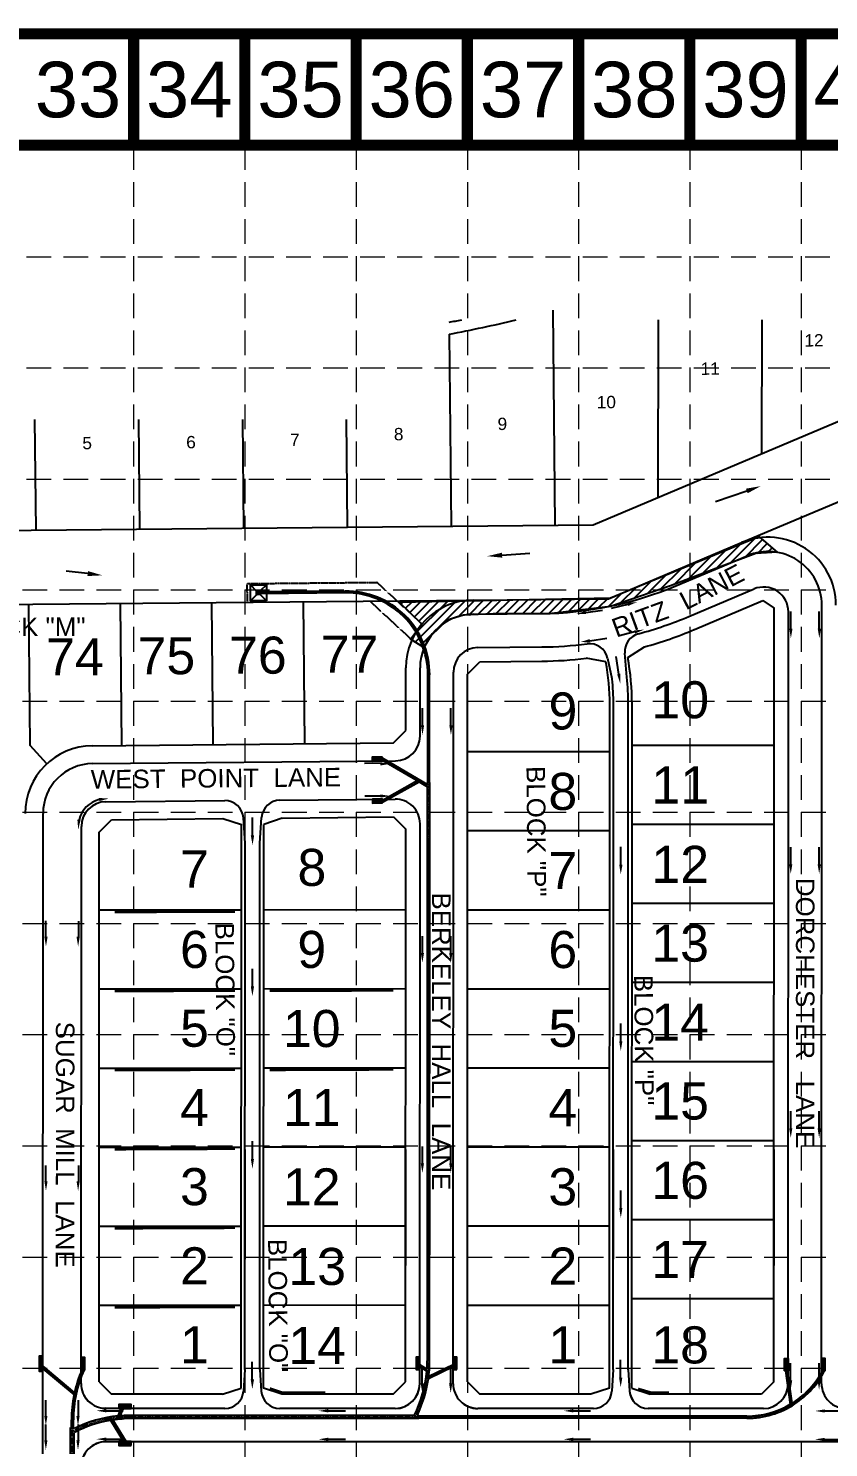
# Model space of a CAD drawing. Header units: inches. Extents: x 2468851 to 2474620, y 7110473 to 7114082.
# Drawn here: x 2471830 to 2472477, y 7112933 to 7114082 of the extents above; entities that cross this region are included whole.
import ezdxf
from ezdxf.enums import TextEntityAlignment as Align

# ---------------------------------------------------------------- set-up
doc = ezdxf.new("R2010")
doc.units = ezdxf.units.IN
doc.header["$MEASUREMENT"] = 0
doc.linetypes.add('CENTER2', pattern=[1.125, 0.75, -0.125, 0.125, -0.125])
doc.linetypes.add('HIDDEN', pattern=[0.375, 0.25, -0.125])
for name, color, linetype in [('APVMT', 11, 'Continuous'), ('AROW', 250, 'Continuous'), ('BASE', 7, 'Continuous'), ('BLOCKNO', 250, 'Continuous'), ('ex-pvmt', 7, 'Continuous'), ('ex-row', 1, 'Continuous'), ('ex-stm', 9, 'Continuous'), ('EXIST', 250, 'Continuous'), ('EXPVMT', 250, 'Continuous'), ('FLOW', 250, 'Continuous'), ('GRID', 254, 'HIDDEN'), ('LOT', 250, 'Continuous'), ('LOTNO', 250, 'Continuous'), ('PVMT', 250, 'Continuous'), ('SODDED LOT', 2, 'Continuous'), ('SROW', 250, 'Continuous'), ('STM', 1, 'Continuous'), ('STMCL', 133, 'CENTER2'), ('STRNAMES', 250, 'Continuous'), ('WALL', 21, 'HIDDEN')]:
    doc.layers.add(name, color=color, linetype=linetype)
doc.styles.get("Standard").update_dxf_attribs({"font": 'ARIAL.TTF'})
pattern_1 = [(135, (2471550.60074, 7112260.83566), (-0.176776695, -0.176776695), [])]
pattern_2 = [(135, (2472790.18968, 7112672.1189), (-0.176776695, -0.176776695), [])]
pattern_3 = [(135, (2471550.60076, 7112260.77392), (-0.176776695, -0.176776695), [])]
pattern_4 = [(135, (2472790.1897, 7112672.05715), (-0.176776695, -0.176776695), [])]

# ---------------------------------------------------------------- blocks, each defined once
blk = doc.blocks.new('1DB')
at = {"layer": 'FLOW'}
for p, q in [((6.2, 13), (20.1, 13)), ((6.2, -13.5), (20.1, -13.5))]:
    blk.add_line(p, q, dxfattribs=at)
for points in [[(7.3, 11.7), (7.3, 14.3), (-0.6, 13)], [(7.3, -14.3), (7.3, -11.7), (-0.6, -13)]]:
    blk.add_solid(points, dxfattribs=at)
blk = doc.blocks.new('1D')
at = {"layer": 'FLOW'}
for p, q in [((7.4, 11.5), (21.2, 11.5)), ((7.4, -11.5), (21.2, -11.5))]:
    blk.add_line(p, q, dxfattribs=at)
for points in [[(7.4, 10.2), (7.4, 12.8), (-0.4, 11.5)], [(7.4, -12.8), (7.4, -10.2), (-0.4, -11.5)]]:
    blk.add_solid(points, dxfattribs=at)

msp = doc.modelspace()

# ---------------------------------------------------------------- hatches: boundary and pattern name
at = {"layer": 'ex-stm'}
h = msp.add_hatch(dxfattribs=at)
h.set_pattern_fill('ANSI31', color=5, scale=2, angle=90, style=0)
h.set_pattern_definition(pattern_1)
h.paths.add_polyline_path([(2471841.7, 7112994.9), (2471841.8, 7113006.9), (2471838.8, 7113006.9), (2471838.7, 7112994.9)])
h = msp.add_hatch(dxfattribs=at)
h.set_pattern_fill('ANSI31', color=5, scale=2, angle=90, style=0)
h.set_pattern_definition(pattern_1)
h.paths.add_polyline_path([(2471872.7, 7112995.9), (2471875.7, 7112995.9), (2471875.7, 7113005.9), (2471872.7, 7113005.9)])
h = msp.add_hatch(dxfattribs=at)
h.set_pattern_fill('ANSI31', color=5, scale=2, angle=90, style=0)
h.set_pattern_definition(pattern_2)
h.paths.add_polyline_path([(2472146.7, 7112996.2), (2472146.7, 7113006.2), (2472143.7, 7113006.2), (2472143.7, 7112996.2)])
h = msp.add_hatch(dxfattribs=at)
h.set_pattern_fill('ANSI31', color=5, scale=2, angle=90, style=0)
h.set_pattern_definition(pattern_2)
h.paths.add_polyline_path([(2472176.7, 7112996.2), (2472176.7, 7113006.2), (2472173.7, 7113006.2), (2472173.7, 7112996.2)])
h = msp.add_hatch(dxfattribs=at)
h.set_pattern_fill('ANSI31', color=5, scale=2, angle=90, style=0)
h.set_pattern_definition(pattern_1)
h.paths.add_polyline_path([(2472441.7, 7112995.1), (2472441.7, 7113005.1), (2472444.7, 7113005.1), (2472444.7, 7112995.1)])
h = msp.add_hatch(dxfattribs=at)
h.set_pattern_fill('ANSI31', color=5, scale=2, angle=90, style=0)
h.set_pattern_definition(pattern_1)
h.paths.add_polyline_path([(2472474.7, 7112995.1), (2472474.7, 7113005.1), (2472471.7, 7113005.1), (2472471.7, 7112995.1)])
h = msp.add_hatch(dxfattribs=at)
h.set_pattern_fill('ANSI31', color=5, scale=2, angle=90, style=0)
h.set_pattern_definition(pattern_1)
h.paths.add_polyline_path([(2471913.2, 7112964.8), (2471913.2, 7112967.8), (2471903.2, 7112967.8), (2471903.2, 7112964.8)])
h = msp.add_hatch(dxfattribs=at)
h.set_pattern_fill('ANSI31', color=5, scale=2, angle=90, style=0)
h.set_pattern_definition(pattern_1)
h.paths.add_polyline_path([(2471913.2, 7112934.8), (2471913.2, 7112937.8), (2471903.2, 7112937.8), (2471903.2, 7112934.8)])
at = {"layer": 'SODDED LOT', "linetype": 'Continuous'}
h = msp.add_hatch(dxfattribs=at)
h.set_pattern_fill('ANSI31', color=256, scale=40, style=0)
h.paths.add_polyline_path([(2472093.3, 7112787.7), (2472221.6, 7112787.6), (2472221.1, 7112667.4), (2472093.2, 7112666.7), (2472093.2, 7112679.1), (2472093.2, 7112787.7)])
h.paths.add_polyline_path([(2471960.5, 7112505.4), (2471959.7, 7112628.2), (2472033.7, 7112628.2), (2472034.4, 7112505.2), (2471960.5, 7112505.3)])
h.paths.add_polyline_path([(2472943.9, 7112483.2), (2472828.6, 7112440.6), (2472835.7, 7112422.6), (2472839.7, 7112413.5), (2472848, 7112395.6), (2472853, 7112385.9), (2472858.5, 7112375.6), (2472870.5, 7112355.8), (2472902, 7112375.7), (2472974.1, 7112421.8), (2472963.7, 7112439.4), (2472954.7, 7112457.2), (2472946.7, 7112476.1), (2472944.1, 7112483.1)])
h.paths.add_polyline_path([(2473207.1, 7112415.6), (2473209.5, 7112419.3), (2473291.2, 7112550.2), (2473277.1, 7112559.7), (2473268.7, 7112565.8), (2473246, 7112583.4), (2473233.4, 7112592.2), (2473227.8, 7112595.8), (2473221.5, 7112599.4), (2473212.3, 7112604.8), (2473198.4, 7112611.8), (2473179.6, 7112620.1), (2473161, 7112626.5), (2473143.6, 7112631.4), (2473124.7, 7112635.3), (2473119.2, 7112635.2), (2473114.5, 7112633.7), (2473110.4, 7112630.8), (2473107.9, 7112626.3), (2473106.6, 7112621.6), (2473105.4, 7112606.6), (2473105.5, 7112593.2), (2473106.9, 7112578.9), (2473109.8, 7112566), (2473113.8, 7112552.9), (2473118.8, 7112540.9), (2473119.6, 7112539.3), (2473125.5, 7112528.4), (2473132.5, 7112517.6), (2473154.5, 7112487.4), (2473189.1, 7112440.1), (2473207, 7112415.6)])
h.paths.add_polyline_path([(2472149.9, 7113580.6), (2472139.1, 7113587.3), (2472148.3, 7113599.5), (2472130, 7113617.4), (2472301, 7113620.9), (2472421, 7113670.5), (2472435.9, 7113657.7), (2472418.5, 7113656.7), (2472386.3, 7113644.4), (2472349.6, 7113630.6), (2472301, 7113613.8), (2472253.5, 7113608.2), (2472206, 7113607.7), (2472182, 7113606.7), (2472168.8, 7113602.6), (2472156, 7113590.3)])
h.paths.add_polyline_path([(2472770.9, 7113693.3), (2472783.8, 7113696.4), (2473029.2, 7113695.4), (2473046.2, 7113689.7), (2473045.7, 7113705.7), (2472771.5, 7113707.2)])
h.paths.add_polyline_path([(2473645.4, 7113690.7), (2473645, 7113704.6), (2473380.1, 7113706.2), (2473375.6, 7113692.3), (2473381.7, 7113694.8), (2473634.3, 7113693.9)])
h.paths.add_polyline_path([(2473661.8, 7113026.9), (2473687.5, 7113025.6), (2473728.5, 7113019.3), (2473771.1, 7113012.6), (2473800.8, 7113000.6), (2473816.1, 7112992), (2473817.6, 7112992.3), (2473826.6, 7112959), (2473778.3, 7112869.4), (2473754.2, 7112818.3), (2473704.9, 7112707.3), (2473675.9, 7112628.5), (2473649.4, 7112551.6), (2473609.4, 7112401.1), (2473622, 7112397.2), (2473660.2, 7112541.4), (2473687, 7112623.6), (2473721, 7112714), (2473756.5, 7112795.8), (2473776.2, 7112842.1), (2473803.7, 7112892.8), (2473821.3, 7112931.8), (2473838.2, 7112953.9), (2473843.8, 7112970.4), (2473841.6, 7112985), (2473834.4, 7112995.8), (2473821.8, 7113003.5), (2473803.5, 7113011.6), (2473780.8, 7113020.1), (2473754.2, 7113027.8), (2473717.9, 7113032.7), (2473683.7, 7113037.8), (2473675.2, 7113037.5), (2473668.5, 7113034.7), (2473663, 7113029)])
h.paths.add_polyline_path([(2473971.5, 7113199.8), (2473953.3, 7113211.9), (2473941.2, 7113192.1), (2473861.1, 7113065.6), (2473810.5, 7113087.5), (2473761.2, 7113101.5), (2473721, 7113107), (2473697.2, 7113110.4), (2473674.1, 7113113.7), (2473679.5, 7113105.3), (2473686.7, 7113099.9), (2473703.5, 7113097.6), (2473742.5, 7113092.2), (2473787.4, 7113083.2), (2473826.4, 7113070), (2473851, 7113058.6), (2473862.4, 7113053.2), (2473874.4, 7113053.5), (2473885.8, 7113058.3), (2473896, 7113069.7), (2473937.9, 7113137.7), (2473969.9, 7113198.6)])
h.paths.add_polyline_path([(2474189.4, 7113705.6), (2474212.7, 7113695.3), (2474173.1, 7113585.5), (2474125.5, 7113471.6), (2474078.4, 7113374), (2473995.2, 7113231.4), (2473980.7, 7113211.8), (2473961.7, 7113224.1), (2474019.2, 7113316.2), (2474060, 7113393.3), (2474123.1, 7113525), (2474155.5, 7113608.2)])
h.paths.add_polyline_path([(2472613.3, 7113048.1), (2472742.6, 7113047.9), (2472742.9, 7112984.1), (2472740.2, 7112975), (2472732.2, 7112966.8), (2472722.7, 7112964.6), (2472628.3, 7112964.8), (2472620.3, 7112967.7), (2472615.7, 7112974.1), (2472614.1, 7112982.3), (2472613.3, 7112995.2)])
h.paths.add_polyline_path([(2472069.9, 7112331.6), (2472070.3, 7112318.1), (2472070.6, 7112197.1), (2471996.7, 7112197.2), (2471995.8, 7112331.7), (2472070.2, 7112331.6)])
h.paths.add_polyline_path([(2472440.2, 7112197.1), (2472440.4, 7112331.7), (2472514.3, 7112331.7), (2472514.1, 7112311.4), (2472514.1, 7112197.1), (2472440.4, 7112197.1)])
h.paths.add_polyline_path([(2471733.8, 7111882.3), (2471733.8, 7111970.4), (2471868.6, 7111970.9), (2471868.3, 7111882.5), (2471840.6, 7111882.4), (2471733.9, 7111882)])
edge = h.paths.add_edge_path()
edge.add_line((2471343.5, 7111971), (2471344.1, 7111826.6))
edge.add_line((2471344.1, 7111826.6), (2471538.5, 7111827.3))
edge.add_arc((2471538.4, 7111847.3), 20, 270.2036, 360.1993)
edge.add_line((2471558.4, 7111847.3), (2471558.4, 7111971.6))
edge.add_line((2471558.4, 7111971.6), (2471343.5, 7111970.9))
edge.add_line((2471343.5, 7111970.9), (2471343.5, 7111971))
h.paths.add_polyline_path([(2471436.5, 7111651.3), (2471435.9, 7111795.9), (2471345.6, 7111795.6), (2471346, 7111779), (2471346.3, 7111651.2), (2471436.4, 7111651.4)])
edge = h.paths.add_edge_path()
edge.add_line((2470893.9, 7111969.8), (2470893.5, 7112114))
edge.add_line((2470893.5, 7112114), (2470801.6, 7112113.7))
edge.add_arc((2470801.7, 7112093.7), 20, 90.1777, 179.3767)
edge.add_line((2470781.7, 7112094), (2470781.6, 7112090.9))
edge.add_line((2470781.6, 7112090.9), (2470782.1, 7111968.8))
edge.add_line((2470782.1, 7111968.8), (2470894, 7111969.6))
edge.add_line((2470894, 7111969.6), (2470893.9, 7111969.8))
h.paths.add_polyline_path([(2470750.3, 7112143.4), (2470731.6, 7112143.5), (2470623.9, 7112143.1), (2470623.3, 7112319.6), (2470749.9, 7112320.1), (2470750.4, 7112143.4)])
h.paths.add_polyline_path([(2470605.1, 7111911.5), (2470605.1, 7111834.6), (2470462.4, 7111834.1), (2470462.1, 7111911), (2470480.8, 7111911.1), (2470605.1, 7111911.5)])
at = {"layer": 'STM'}
h = msp.add_hatch(dxfattribs=at)
h.set_pattern_fill('ANSI31', color=5, scale=2, angle=90, style=0)
h.set_pattern_definition(pattern_4)
h.paths.add_polyline_path([(2472017.7, 7113623.4), (2472014.7, 7113623.3), (2472014.7, 7113626.3), (2472017.7, 7113626.4)])
h = msp.add_hatch(dxfattribs=at)
h.set_pattern_fill('ANSI31', color=5, scale=2, angle=90, style=0)
h.set_pattern_definition(pattern_4)
h.paths.add_polyline_path([(2472116.2, 7113488.8), (2472116.2, 7113491.8), (2472108.2, 7113491.7), (2472108.2, 7113488.7)])
h = msp.add_hatch(dxfattribs=at)
h.set_pattern_fill('ANSI31', color=5, scale=2, angle=90, style=0)
h.set_pattern_definition(pattern_4)
h.paths.add_polyline_path([(2472116.5, 7113454.8), (2472116.5, 7113457.8), (2472108.5, 7113457.7), (2472108.5, 7113454.7)])
h = msp.add_hatch(dxfattribs=at)
h.set_pattern_fill('ANSI31', color=5, scale=2, angle=90, style=0)
h.set_pattern_definition(pattern_3)
h.paths.add_polyline_path([(2471841.7, 7112994.8), (2471841.8, 7113006.8), (2471838.8, 7113006.8), (2471838.7, 7112994.8)])
h = msp.add_hatch(dxfattribs=at)
h.set_pattern_fill('ANSI31', color=5, scale=2, angle=90, style=0)
h.set_pattern_definition(pattern_3)
h.paths.add_polyline_path([(2471872.7, 7112995.8), (2471875.7, 7112995.8), (2471875.7, 7113005.8), (2471872.7, 7113005.8)])
h = msp.add_hatch(dxfattribs=at)
h.set_pattern_fill('ANSI31', color=5, scale=2, angle=90, style=0)
h.set_pattern_definition(pattern_4)
h.paths.add_polyline_path([(2472146.7, 7112996.1), (2472146.7, 7113006.1), (2472143.7, 7113006.1), (2472143.7, 7112996.1)])
h = msp.add_hatch(dxfattribs=at)
h.set_pattern_fill('ANSI31', color=5, scale=2, angle=90, style=0)
h.set_pattern_definition(pattern_4)
h.paths.add_polyline_path([(2472176.7, 7112996.1), (2472176.7, 7113006.1), (2472173.7, 7113006.1), (2472173.7, 7112996.1)])
h = msp.add_hatch(dxfattribs=at)
h.set_pattern_fill('ANSI31', color=5, scale=2, angle=90, style=0)
h.set_pattern_definition(pattern_3)
h.paths.add_polyline_path([(2472441.7, 7112995.1), (2472441.7, 7113005.1), (2472444.7, 7113005.1), (2472444.7, 7112995.1)])
h = msp.add_hatch(dxfattribs=at)
h.set_pattern_fill('ANSI31', color=5, scale=2, angle=90, style=0)
h.set_pattern_definition(pattern_3)
h.paths.add_polyline_path([(2472474.7, 7112995.1), (2472474.7, 7113005.1), (2472471.7, 7113005.1), (2472471.7, 7112995.1)])
h = msp.add_hatch(dxfattribs=at)
h.set_pattern_fill('ANSI31', color=5, scale=2, angle=90, style=0)
h.set_pattern_definition(pattern_3)
h.paths.add_polyline_path([(2471913.2, 7112964.7), (2471913.2, 7112967.7), (2471903.2, 7112967.7), (2471903.2, 7112964.7)])
h = msp.add_hatch(dxfattribs=at)
h.set_pattern_fill('ANSI31', color=5, scale=2, angle=90, style=0)
h.set_pattern_definition(pattern_3)
h.paths.add_polyline_path([(2471913.2, 7112934.7), (2471913.2, 7112937.7), (2471903.2, 7112937.7), (2471903.2, 7112934.7)])

# ---------------------------------------------------------------- linework, layer by layer
at = {"layer": 'APVMT', "color": 7}
for p, q in [((2472302.3, 7113555.2), (2472298.7, 7113571.8)), ((2472314.2, 7113556.5), (2472312.6, 7113576)), ((2472303.2, 7112996.2), (2472303.4, 7113534.6)), ((2472315.2, 7112996), (2472315.4, 7113534.6)), ((2472005.4, 7113422.2), (2472004, 7113442.6)), ((2472017.4, 7113422.3), (2472018.7, 7113443)), ((2472005.2, 7112996.2), (2472005.4, 7113422.2)), ((2472017.2, 7112996.2), (2472017.4, 7113422.3)), ((2472005.2, 7112996.2), (2472004.1, 7112978.7)), ((2472017.2, 7112996.2), (2472018.4, 7112978.7)), ((2472303.2, 7112996.2), (2472302.1, 7112978.6)), ((2472315.2, 7112996), (2472316.4, 7112978.6))]:
    msp.add_line(p, q, dxfattribs=at)
for radius in [194, 206]:
    msp.add_arc((2472109.4, 7113534.6), radius, 359.9852, 6.1026, dxfattribs=at)
at = {"layer": 'AROW'}
for p, q in [((2472407, 7113665.5), (2472507.3, 7113707.8)), ((2471752.4, 7113614.8), (2472189.9, 7113619)), ((2472300.2, 7112981.1), (2472300.4, 7113534.6)), ((2472318.2, 7112981.1), (2472318.4, 7113534.6)), ((2472002.2, 7112981.2), (2472002.4, 7113437.2)), ((2472020.2, 7112981.2), (2472020.4, 7113437.4))]:
    msp.add_line(p, q, dxfattribs=at)
for radius, end in [(191, 10.3326), (209, 10.4618)]:
    msp.add_arc((2472109.4, 7113534.6), radius, 359.9852, end, dxfattribs=at)
at = {"layer": 'BASE', "const_width": 9}
for points in [[(2468855.2, 7110477.2), (2474615.2, 7110477.2), (2474615.2, 7114077.2), (2468855.2, 7114077.2)], [(2468945.2, 7110567.2), (2474525.2, 7110567.2), (2474525.2, 7113987.2), (2468945.2, 7113987.2)]]:
    msp.add_lwpolyline(points, close=True, dxfattribs=at)
for points in [[(2471915.2, 7113987.2), (2471915.2, 7114077.2)], [(2472005.2, 7113987.2), (2472005.2, 7114077.2)], [(2472095.2, 7113987.2), (2472095.2, 7114077.2)], [(2472185.2, 7113987.2), (2472185.2, 7114077.2)], [(2472275.2, 7113987.2), (2472275.2, 7114077.2)], [(2472365.2, 7113987.2), (2472365.2, 7114077.2)], [(2472455.2, 7113987.2), (2472455.2, 7114077.2)]]:
    msp.add_lwpolyline(points, dxfattribs=at)
at = {"layer": 'ex-pvmt'}
for p, q in [((2471841.7, 7112927.9), (2471841.8, 7113174.2)), ((2471872.7, 7112984.8), (2471872.8, 7113174.2)), ((2472005.2, 7112996.2), (2472005.3, 7113174.2)), ((2472017.2, 7112996.2), (2472017.3, 7113174.2)), ((2472146.7, 7112984.7), (2472146.8, 7113174.2)), ((2472173.7, 7112984.7), (2472173.8, 7113174.2)), ((2472303.2, 7112996.2), (2472303.3, 7113174.2)), ((2472315.2, 7112996.1), (2472315.3, 7113174.2)), ((2472444.7, 7112984.6), (2472444.8, 7113174.2)), ((2472471.7, 7112984.6), (2472471.8, 7113174.2)), ((2472005.2, 7112996.2), (2472004.1, 7112978.7)), ((2472017.2, 7112996.2), (2472018.4, 7112978.7)), ((2472303.2, 7112996.2), (2472302.1, 7112978.7)), ((2472315.2, 7112996.1), (2472316.4, 7112978.7)), ((2471989.1, 7112964.7), (2471892.7, 7112964.8)), ((2472126.7, 7112964.7), (2472033.4, 7112964.7)), ((2472287.1, 7112964.7), (2472193.7, 7112964.7)), ((2472424.7, 7112964.6), (2472331.4, 7112964.7)), ((2473140.5, 7112937.5), (2471892.9, 7112937.8))]:
    msp.add_line(p, q, dxfattribs=at)
for centre, radius, start, end in [((2471892.7, 7112984.8), 20, 179.9854, 269.9854), ((2472126.7, 7112984.7), 20, 269.9854, 359.9854), ((2472193.7, 7112984.7), 20, 179.9854, 269.9854), ((2472424.7, 7112984.6), 20, 269.9854, 359.9854), ((2472491.7, 7112984.6), 20, 179.9854, 269.9854), ((2471989.1, 7112979.7), 15, 269.9854, 356.1713), ((2472033.4, 7112979.7), 15, 183.7995, 269.9854), ((2472287.1, 7112979.7), 15, 269.9854, 356.1713), ((2472331.4, 7112979.7), 15, 183.7995, 269.9854), ((2471892.9, 7112917.8), 20, 89.9854, 182.179)]:
    msp.add_arc(centre, radius, start, end, dxfattribs=at)
at = {"layer": 'ex-row', "color": 7}
for p, q in [((2471887.2, 7112986.3), (2471887.3, 7113174.2)), ((2472135.2, 7112986.2), (2472135.3, 7113174.2)), ((2472185.2, 7112986.2), (2472185.3, 7113174.2)), ((2472433.2, 7112986.1), (2472433.3, 7113174.2)), ((2471887.2, 7112986.3), (2471897.2, 7112976.3)), ((2471987.2, 7112976.2), (2472002.2, 7112981.2)), ((2472035.2, 7112976.2), (2472020.2, 7112981.2)), ((2472125.2, 7112976.2), (2472135.2, 7112986.2)), ((2472185.2, 7112986.2), (2472195.2, 7112976.2)), ((2472300.2, 7112981.2), (2472285.2, 7112976.2)), ((2472318.2, 7112981.2), (2472333.2, 7112976.2)), ((2472433.2, 7112986.1), (2472423.2, 7112976.1)), ((2471987.2, 7112976.2), (2471897.2, 7112976.3)), ((2472125.2, 7112976.2), (2472035.2, 7112976.2)), ((2472285.2, 7112976.2), (2472195.2, 7112976.2)), ((2472423.2, 7112976.1), (2472333.2, 7112976.2))]:
    msp.add_line(p, q, dxfattribs=at)
at = {"layer": 'ex-stm', "color": 5}
for p, q in [((2471841.7, 7112998.8), (2471867.4, 7112977.3)), ((2471841.7, 7112996.8), (2471867, 7112975.6)), ((2472152.5, 7112996.4), (2472146.7, 7113000.1)), ((2472152.4, 7112994.7), (2472146.7, 7112998.3)), ((2472152.6, 7112998), (2472154.6, 7112997.9)), ((2472173.7, 7112998.4), (2472153.7, 7112988.6)), ((2472173.7, 7113000), (2472153.9, 7112990.4)), ((2472442.5, 7112995.1), (2472446.2, 7112968)), ((2472444, 7112995.1), (2472447.6, 7112968.8)), ((2472450.1, 7112968.3), (2472449.1, 7112969.8)), ((2471902.6, 7112958.6), (2471905.4, 7112964.8)), ((2471904.3, 7112958.8), (2471907.1, 7112964.8)), ((2471905.9, 7112956.2), (2471905.7, 7112958.9)), ((2472142.3, 7112959), (2471912.7, 7112959)), ((2472145.8, 7112956.5), (2471912.7, 7112956.5)), ((2472145.8, 7112959), (2472144.6, 7112959)), ((2472145.8, 7112956.5), (2472145.8, 7112959)), ((2472411.2, 7112958.5), (2472145.8, 7112958.6)), ((2472411.2, 7112956.8), (2472145.8, 7112956.8)), ((2471864.2, 7112927.9), (2471864.2, 7112949.1)), ((2471864.2, 7112949.1), (2471867.2, 7112949.1)), ((2471865, 7112949.1), (2471865, 7112955.5)), ((2471866.5, 7112949.1), (2471866.5, 7112955.5)), ((2471867.2, 7112948.4), (2471867.2, 7112949.1)), ((2471867.2, 7112927.9), (2471867.2, 7112945.3)), ((2471907.4, 7112937.8), (2471896.8, 7112955.1)), ((2471909.1, 7112937.8), (2471898.5, 7112955.4))]:
    msp.add_line(p, q, dxfattribs=at)
for points in [[(2472152.9, 7113003.2), (2472152.9, 7113174.2)], [(2472154.6, 7113003.2), (2472154.7, 7113174.2)]]:
    msp.add_lwpolyline(points, dxfattribs=at)
for points in [[(2471841.7, 7112994.9), (2471841.8, 7113006.9), (2471838.8, 7113006.9), (2471838.7, 7112994.9)], [(2471872.7, 7112995.9), (2471875.7, 7112995.9), (2471875.7, 7113005.9), (2471872.7, 7113005.9)], [(2472146.7, 7112996.2), (2472146.7, 7113006.2), (2472143.7, 7113006.2), (2472143.7, 7112996.2)], [(2472176.7, 7112996.2), (2472176.7, 7113006.2), (2472173.7, 7113006.2), (2472173.7, 7112996.2)], [(2472441.7, 7112995.1), (2472441.7, 7113005.1), (2472444.7, 7113005.1), (2472444.7, 7112995.1)], [(2472474.7, 7112995.1), (2472474.7, 7113005.1), (2472471.7, 7113005.1), (2472471.7, 7112995.1)], [(2471913.2, 7112964.8), (2471913.2, 7112967.8), (2471903.2, 7112967.8), (2471903.2, 7112964.8)], [(2471913.2, 7112934.8), (2471913.2, 7112937.8), (2471903.2, 7112937.8), (2471903.2, 7112934.8)]]:
    msp.add_lwpolyline(points, close=True, dxfattribs=at)
for centre, radius, start, end in [((2472053.7, 7113003.2), 99.1, 357.0178, 359.9854), ((2472053.7, 7113003.2), 100.9, 357.0178, 359.9854), ((2471965.7, 7112955.5), 99.2, 156.0001, 179.9854), ((2471965.7, 7112955.5), 100.8, 156.3791, 167.5227), ((2472053.7, 7113003.2), 99, 333.4692, 355.1123), ((2472053.7, 7113003.2), 99, 356.0953, 357.0178), ((2472053.7, 7113003.2), 101, 352.7522, 357.0178), ((2472411.3, 7113027.6), 69.2, 303.1952, 331.9956), ((2472411.3, 7113027.6), 70.8, 303.1952, 332.6393), ((2472053.7, 7113003.2), 101, 334.0339, 351.7304), ((2471965.7, 7112955.5), 100.8, 168.489, 179.9854), ((2472411.3, 7113027.6), 70.9, 269.9854, 303.1952), ((2472411.3, 7113027.6), 69.1, 269.9854, 300.372), ((2472411.3, 7113027.6), 69.1, 301.7252, 303.1952), ((2471912.7, 7112857.8), 101.4, 95.6914, 116.6327), ((2471912.7, 7112857.8), 101.4, 93.9336, 94.7155), ((2471912.7, 7112857.8), 101.2, 89.9854, 93.9336), ((2471912.7, 7112857.8), 98.8, 89.9854, 93.9336), ((2471912.7, 7112857.8), 98.6, 99.2359, 117.4372), ((2471912.7, 7112857.8), 98.6, 93.9336, 98.2931)]:
    msp.add_arc(centre, radius, start, end, dxfattribs=at)
at = {"layer": 'EXIST', "color": 252}
for p, q in [((2472256.3, 7113679.6), (2472254.6, 7113853.7)), ((2472339.5, 7113702.1), (2472339.8, 7113845.9)), ((2472423.5, 7113737.6), (2472423.7, 7113845.9)), ((2472172.3, 7113678.8), (2472170.8, 7113834.3)), ((2471836.3, 7113675.6), (2471835.4, 7113765.1)), ((2471920.3, 7113676.4), (2471919.5, 7113765.1)), ((2472004.3, 7113677.2), (2472003.5, 7113765.1)), ((2472088.3, 7113678), (2472087.5, 7113765.1)), ((2472286.9, 7113679.9), (2472495.2, 7113767.8)), ((2471522.7, 7113672.7), (2472286.9, 7113679.9))]:
    msp.add_line(p, q, dxfattribs=at)
msp.add_arc((2471983.4, 7114836.9), 1020, 280.5634, 283.6795, dxfattribs=at)
at = {"layer": 'EXPVMT'}
msp.add_arc((2471983.4, 7114836.9), 1010.5, 280.6638, 281.255, dxfattribs=at)
at = {"layer": 'FLOW', "color": 7}
for p, q in [((2472411.2, 7113707.2), (2472385.8, 7113698.4)), ((2472213.2, 7113655.3), (2472235.6, 7113656.9)), ((2471878, 7113640.4), (2471860.5, 7113642.4)), ((2472307.7, 7113559.1), (2472305.6, 7113573.3)), ((2472011.4, 7113428.5), (2472011.4, 7113442.9)), ((2472309.4, 7113404.9), (2472309.4, 7113419.3)), ((2472011.3, 7113306.3), (2472011.3, 7113320.6)), ((2472309.3, 7113261.9), (2472309.3, 7113276.2)), ((2472011.3, 7113166.6), (2472011.3, 7113180.9)), ((2472309.3, 7113126.8), (2472309.3, 7113141.1)), ((2472011.2, 7112988.1), (2472011.2, 7113002.5)), ((2472309.2, 7112989.7), (2472309.2, 7113004))]:
    msp.add_line(p, q, dxfattribs=at)
at = {"layer": 'FLOW'}
for p, q in [((2472411.2, 7113707.2), (2472385.8, 7113698.4)), ((2472213.2, 7113655.3), (2472235.6, 7113656.9)), ((2471878, 7113640.4), (2471860.5, 7113642.4)), ((2472307.7, 7113559.1), (2472305.6, 7113573.3)), ((2472011.4, 7113428.5), (2472011.4, 7113442.9)), ((2472309.4, 7113404.9), (2472309.4, 7113419.3)), ((2472011.3, 7113306.3), (2472011.3, 7113320.6)), ((2472309.3, 7113261.9), (2472309.3, 7113276.2)), ((2472011.3, 7113166.6), (2472011.3, 7113180.9)), ((2472309.3, 7113126.8), (2472309.3, 7113141.1)), ((2472011.2, 7112988.1), (2472011.2, 7113002.5)), ((2472309.2, 7112989.7), (2472309.2, 7113004))]:
    msp.add_line(p, q, dxfattribs=at)
at = {"layer": 'FLOW', "color": 7}
msp.add_arc((2471892.9, 7113435.7), 22.5, 104.359, 166.1693, dxfattribs=at)
at = {"layer": 'FLOW'}
msp.add_arc((2471892.9, 7113435.7), 22.5, 104.359, 166.1693, dxfattribs=at)
at = {"layer": 'FLOW', "color": 7}
for points in [[(2472410.5, 7113709.1), (2472411.9, 7113705.4), (2472422.5, 7113711.2)], [(2472213.4, 7113653.3), (2472213.1, 7113657.3), (2472201.3, 7113654.5)], [(2471878.3, 7113642.4), (2471877.8, 7113638.4), (2471889.9, 7113639)], [(2472309, 7113559.3), (2472306.4, 7113558.9), (2472308.9, 7113551.3)], [(2471887.2, 7113458.8), (2471887.4, 7113456.2), (2471895.1, 7113458.3)], [(2471872.3, 7113441), (2471869.7, 7113441.2), (2471870.4, 7113433.2)], [(2472012.7, 7113428.5), (2472010, 7113428.5), (2472011.4, 7113420.6)], [(2472310.7, 7113404.9), (2472308, 7113404.9), (2472309.3, 7113397)], [(2472012.6, 7113306.3), (2472010, 7113306.3), (2472011.3, 7113298.4)], [(2472310.6, 7113261.9), (2472308, 7113261.9), (2472309.3, 7113254)], [(2472012.6, 7113166.6), (2472010, 7113166.6), (2472011.3, 7113158.7)], [(2472310.6, 7113126.8), (2472308, 7113126.8), (2472309.3, 7113118.9)], [(2472012.6, 7112988.1), (2472009.9, 7112988.1), (2472011.2, 7112980.2)], [(2472310.6, 7112989.7), (2472307.9, 7112989.7), (2472309.2, 7112981.8)]]:
    msp.add_solid(points, dxfattribs=at)
at = {"layer": 'FLOW'}
for points in [[(2472410.5, 7113709.1), (2472411.9, 7113705.4), (2472422.5, 7113711.2)], [(2472213.4, 7113653.3), (2472213.1, 7113657.3), (2472201.3, 7113654.5)], [(2471878.3, 7113642.4), (2471877.8, 7113638.4), (2471889.9, 7113639)], [(2472309, 7113559.3), (2472306.4, 7113558.9), (2472308.9, 7113551.3)], [(2471887.2, 7113458.8), (2471887.4, 7113456.2), (2471895.1, 7113458.3)], [(2471872.3, 7113441), (2471869.7, 7113441.2), (2471870.4, 7113433.2)], [(2472012.7, 7113428.5), (2472010, 7113428.5), (2472011.4, 7113420.6)], [(2472310.7, 7113404.9), (2472308, 7113404.9), (2472309.3, 7113397)], [(2472012.6, 7113306.3), (2472010, 7113306.3), (2472011.3, 7113298.4)], [(2472310.6, 7113261.9), (2472308, 7113261.9), (2472309.3, 7113254)], [(2472012.6, 7113166.6), (2472010, 7113166.6), (2472011.3, 7113158.7)], [(2472310.6, 7113126.8), (2472308, 7113126.8), (2472309.3, 7113118.9)], [(2472012.6, 7112988.1), (2472009.9, 7112988.1), (2472011.2, 7112980.2)], [(2472310.6, 7112989.7), (2472307.9, 7112989.7), (2472309.2, 7112981.8)]]:
    msp.add_solid(points, dxfattribs=at)
at = {"layer": 'GRID', "color": 252, "linetype": 'HIDDEN', "lineweight": 0, "ltscale": 80}
for p, q in [((2471915.2, 7113987.2), (2471915.2, 7110836.8)), ((2472005.2, 7113987.2), (2472005.2, 7110836.8)), ((2472095.2, 7113987.2), (2472095.2, 7110836.8)), ((2472185.2, 7113987.2), (2472185.2, 7110836.8)), ((2472275.2, 7113987.2), (2472275.2, 7110836.8)), ((2472365.2, 7113987.2), (2472365.2, 7110836.8)), ((2472455.2, 7113987.2), (2472455.2, 7110836.8)), ((2468948.5, 7113896.9), (2474528.5, 7113896.9)), ((2468948.5, 7113806.9), (2474528.5, 7113806.9)), ((2468948.5, 7113716.9), (2474528.5, 7113716.9)), ((2468945.2, 7113627.2), (2474525.2, 7113627.2)), ((2468945.2, 7113537.2), (2474525.2, 7113537.2)), ((2468945.2, 7113447.2), (2474525.2, 7113447.2)), ((2468945.2, 7113357.2), (2474525.2, 7113357.2)), ((2468945.2, 7113267.2), (2474525.2, 7113267.2)), ((2468945.2, 7113177.2), (2474525.2, 7113177.2)), ((2468945.2, 7113087.2), (2474525.2, 7113087.2)), ((2468945.2, 7112997.2), (2474525.2, 7112997.2))]:
    msp.add_line(p, q, dxfattribs=at)
at = {"layer": 'LOT'}
for p, q in [((2471831.6, 7113501.3), (2471830.5, 7113615.6)), ((2471905.6, 7113501.3), (2471904.5, 7113616.3)), ((2471979.6, 7113502), (2471978.5, 7113617)), ((2472053.6, 7113502.7), (2472052.5, 7113617.7)), ((2471845.1, 7113486.5), (2471831.6, 7113501.3)), ((2472433.4, 7113501.3), (2472318.4, 7113501.3)), ((2472300.4, 7113496.1), (2472185.4, 7113496.1)), ((2472300.4, 7113432.1), (2472185.4, 7113432.1)), ((2472433.4, 7113437.3), (2472318.4, 7113437.3)), ((2472433.3, 7113373.3), (2472318.3, 7113373.3)), ((2471887.3, 7113368.2), (2472002.3, 7113368.2)), ((2472135.3, 7113368.1), (2472020.3, 7113368.2)), ((2472300.3, 7113368.1), (2472185.3, 7113368.1)), ((2471887.3, 7113304.2), (2472002.3, 7113304.2)), ((2472135.3, 7113304.1), (2472020.3, 7113304.2)), ((2472300.3, 7113304.1), (2472185.3, 7113304.1)), ((2472433.3, 7113309.3), (2472318.3, 7113309.3)), ((2472433.3, 7113245.3), (2472318.3, 7113245.3)), ((2471887.3, 7113240.2), (2472002.3, 7113240.2)), ((2472135.3, 7113240.1), (2472020.3, 7113240.2)), ((2472300.3, 7113240.1), (2472185.3, 7113240.1)), ((2471887.3, 7113176.2), (2472002.3, 7113176.2)), ((2472135.3, 7113176.1), (2472020.3, 7113176.2)), ((2472300.3, 7113176.1), (2472185.3, 7113176.1)), ((2472433.3, 7113181.3), (2472318.3, 7113181.3)), ((2472433.3, 7113117.3), (2472318.3, 7113117.3)), ((2471887.3, 7113112.2), (2472002.3, 7113112.2)), ((2472135.3, 7113112.1), (2472020.3, 7113112.2)), ((2472300.3, 7113112.1), (2472185.3, 7113112.1)), ((2471887.3, 7113048.2), (2472002.3, 7113048.2)), ((2472135.3, 7113048.1), (2472020.3, 7113048.2)), ((2472433.3, 7113053.3), (2472318.3, 7113053.3)), ((2472300.3, 7113048.1), (2472185.3, 7113048.1))]:
    msp.add_line(p, q, dxfattribs=at)
at = {"layer": 'PVMT'}
for p, q in [((2472353.8, 7113630.6), (2472411.5, 7113654.9)), ((2472364.3, 7113605.7), (2472417.1, 7113628)), ((2472471.7, 7112984.6), (2472471.9, 7113614.8)), ((2472190, 7113607.5), (2472245.1, 7113608)), ((2472444.7, 7112984.6), (2472444.9, 7113609.5)), ((2472193.7, 7113580.5), (2472245.4, 7113581)), ((2472146.9, 7113508.9), (2472146.9, 7113564)), ((2472173.7, 7112984.6), (2472173.9, 7113560.5)), ((2471882, 7113486.6), (2472127.1, 7113488.9)), ((2471892.7, 7113455.7), (2471988.9, 7113456.6)), ((2472033.6, 7113457), (2472126.7, 7113457.9)), ((2471841.7, 7112927.8), (2471841.9, 7113446.1)), ((2471872.7, 7112984.7), (2471872.9, 7113435.7)), ((2472146.7, 7112984.6), (2472146.9, 7113437.9)), ((2471989.1, 7112964.7), (2471892.7, 7112964.7)), ((2472126.7, 7112964.6), (2472033.4, 7112964.7)), ((2472287.1, 7112964.6), (2472193.7, 7112964.6)), ((2472424.7, 7112964.6), (2472331.4, 7112964.6)), ((2472637.6, 7112937.5), (2471892.9, 7112937.7))]:
    msp.add_line(p, q, dxfattribs=at)
for centre, radius, start, end in [((2472428.4, 7113614.8), 43.5, 359.9854, 112.8826), ((2472242.4, 7113894.5), 286.5, 270.5429, 292.8826), ((2472424.9, 7113609.5), 20, 359.9854, 112.8826), ((2472190.4, 7113564), 43.5, 90.5429, 179.9854), ((2472242.4, 7113894.5), 313.5, 285.0266, 292.8826), ((2472327.6, 7113577.2), 15, 105.0266, 184.6468), ((2472193.9, 7113560.5), 20, 90.5429, 179.9854), ((2472242.4, 7113894.5), 313.5, 270.5429, 277.2801), ((2472284, 7113568.7), 15, 12.1899, 97.2801), ((2472126.9, 7113508.9), 20, 270.5429, 359.9854), ((2471882.4, 7113446.1), 40.5, 90.5429, 179.9854), ((2471892.9, 7113435.7), 20, 90.5429, 179.9854), ((2471989, 7113441.6), 15, 3.8067, 90.5429), ((2472033.7, 7113442), 15, 90.5429, 176.179), ((2472126.9, 7113437.9), 20, 359.9854, 90.5429), ((2471892.7, 7112984.7), 20, 179.9854, 269.9854), ((2472126.7, 7112984.6), 20, 269.9854, 359.9854), ((2472193.7, 7112984.6), 20, 179.9854, 269.9854), ((2472424.7, 7112984.6), 20, 269.9854, 359.9854), ((2472491.7, 7112984.6), 20, 179.9854, 269.9854), ((2471989.1, 7112979.7), 15, 269.9854, 356.1713), ((2472033.4, 7112979.7), 15, 183.7995, 269.9854), ((2472287.1, 7112979.6), 15, 269.9854, 356.1713), ((2472331.4, 7112979.6), 15, 183.7995, 269.9854), ((2471892.9, 7112917.7), 20, 89.9854, 182.179)]:
    msp.add_arc(centre, radius, start, end, dxfattribs=at)
at = {"layer": 'SODDED LOT'}
msp.add_lwpolyline([(2472149.9, 7113580.6), (2472139.1, 7113587.3), (2472148.3, 7113599.5), (2472130, 7113617.4), (2472301, 7113620.9), (2472421, 7113670.5), (2472435.9, 7113657.7), (2472418.5, 7113656.7), (2472386.3, 7113644.4), (2472349.6, 7113630.6), (2472301, 7113613.8), (2472253.5, 7113608.2), (2472206, 7113607.7), (2472182, 7113606.7), (2472168.8, 7113602.6), (2472156, 7113590.3)], close=True, dxfattribs=at)
at = {"layer": 'SROW'}
for p, q in [((2472299.3, 7113620), (2472407, 7113665.5)), ((2472189.9, 7113619), (2472299.3, 7113620)), ((2472368.8, 7113595.1), (2472424.2, 7113618.5)), ((2472424.2, 7113618.5), (2472433.4, 7113612.4)), ((2472433.2, 7112986.1), (2472433.4, 7113612.4)), ((2472314.9, 7113572.6), (2472328.5, 7113581.1)), ((2472185.4, 7113558.9), (2472195.4, 7113569)), ((2472195.4, 7113569), (2472245.5, 7113569.5)), ((2472297.3, 7113568.9), (2472281.4, 7113571.9)), ((2472135.4, 7113513.5), (2472135.4, 7113564)), ((2472185.2, 7112986.1), (2472185.4, 7113558.9)), ((2472125.4, 7113503.4), (2472135.4, 7113513.5)), ((2471881.8, 7113501.1), (2472125.4, 7113503.4)), ((2471887.4, 7113431.1), (2471897.4, 7113441.2)), ((2471897.4, 7113441.2), (2471987.4, 7113442.1)), ((2471987.4, 7113442.1), (2472002.4, 7113437.2)), ((2472035.4, 7113442.5), (2472020.4, 7113437.4)), ((2472035.4, 7113442.5), (2472125.4, 7113443.4)), ((2472125.4, 7113443.4), (2472135.4, 7113433.5)), ((2471887.2, 7112986.2), (2471887.4, 7113431.1)), ((2472135.2, 7112986.1), (2472135.4, 7113433.5)), ((2471887.2, 7112986.2), (2471897.2, 7112976.2)), ((2471987.2, 7112976.2), (2472002.2, 7112981.2)), ((2472035.2, 7112976.2), (2472020.2, 7112981.2)), ((2472125.2, 7112976.1), (2472135.2, 7112986.1)), ((2472185.2, 7112986.1), (2472195.2, 7112976.1)), ((2472300.2, 7112981.1), (2472285.2, 7112976.1)), ((2472318.2, 7112981.1), (2472333.2, 7112976.1)), ((2472433.2, 7112986.1), (2472423.2, 7112976.1)), ((2471987.2, 7112976.2), (2471897.2, 7112976.2)), ((2472125.2, 7112976.1), (2472035.2, 7112976.2)), ((2472285.2, 7112976.1), (2472195.2, 7112976.1)), ((2472423.2, 7112976.1), (2472333.2, 7112976.1))]:
    msp.add_line(p, q, dxfattribs=at)
for centre, radius, start, end in [((2472428.4, 7113614.8), 55, 359.9854, 112.8826), ((2472190.4, 7113564), 55, 90.5429, 179.9854), ((2472242.4, 7113894.5), 325, 285.3588, 292.8826), ((2472242.4, 7113894.5), 325, 270.5429, 276.8986), ((2471882.4, 7113446.1), 55, 90.5429, 179.9854)]:
    msp.add_arc(centre, radius, start, end, dxfattribs=at)
at = {"layer": 'STM', "color": 5, "linetype": 'HIDDEN'}
for p, q in [((2472007.1, 7113632.3), (2472112, 7113633.3)), ((2472007.3, 7113617.3), (2472007.1, 7113632.3)), ((2472148.5, 7113599.6), (2472112, 7113633.3)), ((2472140.3, 7113586.7), (2472106.2, 7113618.2))]:
    msp.add_line(p, q, dxfattribs=at)
at = {"layer": 'STM', "color": 5}
for p, q in [((2472014.7, 7113626.3), (2472009.7, 7113631.3)), ((2472009.8, 7113618.3), (2472014.7, 7113623.3)), ((2472022.7, 7113631.4), (2472017.7, 7113626.4)), ((2472086.2, 7113626.3), (2472017.7, 7113625.6)), ((2472086.3, 7113624.8), (2472017.7, 7113624.1)), ((2472017.7, 7113623.4), (2472022.8, 7113618.4)), ((2472153.1, 7113471.2), (2472153.1, 7113558.5)), ((2472154.6, 7113471.2), (2472154.6, 7113558.5)), ((2472116.2, 7113491.2), (2472153, 7113469.6)), ((2472116.2, 7113489.4), (2472144.6, 7113472.8)), ((2472116.5, 7113457.1), (2472144.6, 7113472.8)), ((2472116.5, 7113455.4), (2472146.1, 7113471.9)), ((2472146.1, 7113471.9), (2472153, 7113467.8)), ((2472154.7, 7113471.2), (2472153, 7113471.2)), ((2471841.7, 7112998.7), (2471867.4, 7112977.2)), ((2471841.7, 7112996.8), (2471867, 7112975.6)), ((2472152.5, 7112996.4), (2472146.7, 7113000)), ((2472152.4, 7112994.7), (2472146.7, 7112998.3)), ((2472152.6, 7112998), (2472154.6, 7112997.9)), ((2472173.7, 7112998.3), (2472153.7, 7112988.6)), ((2472173.7, 7113000), (2472153.9, 7112990.4)), ((2472442.5, 7112995.1), (2472446.2, 7112967.9)), ((2472444, 7112995.1), (2472447.6, 7112968.8)), ((2472450.1, 7112968.3), (2472449.1, 7112969.7)), ((2471902.6, 7112958.6), (2471905.4, 7112964.7)), ((2471904.3, 7112958.7), (2471907.1, 7112964.7)), ((2471905.9, 7112956.1), (2471905.7, 7112958.8)), ((2472142.3, 7112958.9), (2471912.7, 7112959)), ((2472145.8, 7112956.4), (2471912.7, 7112956.5)), ((2472145.8, 7112958.9), (2472144.6, 7112958.9)), ((2472145.8, 7112956.4), (2472145.8, 7112958.9)), ((2472411.2, 7112958.4), (2472145.8, 7112958.5)), ((2472411.2, 7112956.7), (2472145.8, 7112956.8)), ((2471864.2, 7112927.8), (2471864.2, 7112949)), ((2471864.2, 7112949), (2471867.2, 7112949)), ((2471865, 7112949), (2471865, 7112955.5)), ((2471866.5, 7112949), (2471866.5, 7112955.5)), ((2471867.2, 7112948.3), (2471867.2, 7112949)), ((2471867.2, 7112927.8), (2471867.2, 7112945.2)), ((2471907.4, 7112937.7), (2471896.8, 7112955)), ((2471909.1, 7112937.7), (2471898.5, 7112955.3))]:
    msp.add_line(p, q, dxfattribs=at)
for points in [[(2472022.8, 7113618.4), (2472009.8, 7113618.3), (2472009.7, 7113631.3), (2472022.7, 7113631.4)], [(2472017.7, 7113623.4), (2472014.7, 7113623.3), (2472014.7, 7113626.3), (2472017.7, 7113626.4)], [(2472116.2, 7113488.8), (2472116.2, 7113491.8), (2472108.2, 7113491.7), (2472108.2, 7113488.7)], [(2472116.5, 7113454.8), (2472116.5, 7113457.8), (2472108.5, 7113457.7), (2472108.5, 7113454.7)], [(2471841.7, 7112994.8), (2471841.8, 7113006.8), (2471838.8, 7113006.8), (2471838.7, 7112994.8)], [(2471872.7, 7112995.8), (2471875.7, 7112995.8), (2471875.7, 7113005.8), (2471872.7, 7113005.8)], [(2472146.7, 7112996.1), (2472146.7, 7113006.1), (2472143.7, 7113006.1), (2472143.7, 7112996.1)], [(2472176.7, 7112996.1), (2472176.7, 7113006.1), (2472173.7, 7113006.1), (2472173.7, 7112996.1)], [(2472441.7, 7112995.1), (2472441.7, 7113005.1), (2472444.7, 7113005.1), (2472444.7, 7112995.1)], [(2472474.7, 7112995.1), (2472474.7, 7113005.1), (2472471.7, 7113005.1), (2472471.7, 7112995.1)], [(2471913.2, 7112964.7), (2471913.2, 7112967.7), (2471903.2, 7112967.7), (2471903.2, 7112964.7)], [(2471913.2, 7112934.7), (2471913.2, 7112937.7), (2471903.2, 7112937.7), (2471903.2, 7112934.7)]]:
    msp.add_lwpolyline(points, close=True, dxfattribs=at)
for points in [[(2472152.9, 7113003.1), (2472153, 7113467.8)], [(2472153, 7113469.6), (2472153, 7113471.2)], [(2472154.6, 7113003.1), (2472154.7, 7113468.2), (2472154.7, 7113471.2)]]:
    msp.add_lwpolyline(points, dxfattribs=at)
for centre, radius, start, end in [((2472086.9, 7113558.5), 67.8, 359.9854, 90.5429), ((2472086.9, 7113558.5), 66.3, 359.9854, 90.5429), ((2472053.7, 7113003.1), 99.1, 357.0178, 359.9854), ((2472053.7, 7113003.1), 100.9, 357.0178, 359.9854), ((2471965.7, 7112955.5), 99.2, 156.0001, 179.9854), ((2471965.7, 7112955.5), 100.8, 156.3791, 167.5227), ((2472053.7, 7113003.1), 99, 333.4692, 355.1123), ((2472053.7, 7113003.1), 99, 356.0953, 357.0178), ((2472053.7, 7113003.1), 101, 352.7522, 357.0178), ((2472411.3, 7113027.6), 69.2, 303.1952, 331.9956), ((2472411.3, 7113027.6), 70.8, 303.1952, 332.6393), ((2472053.7, 7113003.1), 101, 334.0339, 351.7304), ((2471965.7, 7112955.5), 100.8, 168.489, 179.9854), ((2472411.3, 7113027.6), 70.9, 269.9854, 303.1952), ((2472411.3, 7113027.6), 69.1, 269.9854, 300.372), ((2472411.3, 7113027.6), 69.1, 301.7252, 303.1952), ((2471912.7, 7112857.7), 101.4, 95.6914, 116.6327), ((2471912.7, 7112857.7), 101.4, 93.9336, 94.7155), ((2471912.7, 7112857.7), 101.2, 89.9854, 93.9336), ((2471912.7, 7112857.7), 98.8, 89.9854, 93.9336), ((2471912.7, 7112857.7), 98.6, 99.2359, 117.4372), ((2471912.7, 7112857.7), 98.6, 93.9336, 98.2931)]:
    msp.add_arc(centre, radius, start, end, dxfattribs=at)
at = {"layer": 'STMCL', "color": 5}
for p, q in [((2472086.3, 7113625.5), (2472017.7, 7113624.9)), ((2472153.9, 7113468.2), (2472153.9, 7113558.5)), ((2472116.2, 7113490.3), (2472153.9, 7113468.2)), ((2472116.5, 7113456.3), (2472146.1, 7113472.8)), ((2472153.7, 7113003.1), (2472153.9, 7113468.2)), ((2471841.7, 7112997.8), (2471867.8, 7112975.9)), ((2472153.4, 7112994.9), (2472146.7, 7112999.1)), ((2472173.7, 7112999.1), (2472152.7, 7112989)), ((2472443.2, 7112995.1), (2472447, 7112967.4)), ((2471908.2, 7112937.7), (2471896.9, 7112956.4)), ((2471902.8, 7112957.2), (2471906.2, 7112964.7)), ((2472411.2, 7112957.6), (2471912.7, 7112957.7)), ((2471865.7, 7112927.8), (2471865.7, 7112955.5))]:
    msp.add_line(p, q, dxfattribs=at)
for centre, radius, start, end in [((2472086.9, 7113558.5), 67, 359.9854, 90.5429), ((2472053.7, 7113003.1), 100, 332.9535, 359.9854), ((2471965.7, 7112955.5), 100, 156.1911, 179.9854), ((2472411.3, 7113027.6), 70, 269.9854, 332.3214), ((2471912.7, 7112857.7), 100, 89.9854, 117.9978)]:
    msp.add_arc(centre, radius, start, end, dxfattribs=at)
at = {"layer": 'WALL', "color": 4, "linetype": 'Continuous', "const_width": 3}
for points in [[(2471997.3, 7113367.3), (2471899.8, 7113366.9)], [(2471997.3, 7113303.3), (2471899.8, 7113302.9)], [(2472125.3, 7113303.5), (2472025.3, 7113303.1)], [(2471997.3, 7113239.3), (2471899.8, 7113238.9)], [(2472125.3, 7113239.5), (2472025.3, 7113239.1)], [(2471997.3, 7113175.3), (2471899.8, 7113174.9)], [(2471997.3, 7113111.3), (2471899.8, 7113110.9)], [(2471997.3, 7113047.3), (2471899.8, 7113046.9)], [(2472025.2, 7112980.4), (2472035.4, 7112977), (2472070.4, 7112977)], [(2472323.2, 7112980.1), (2472333.4, 7112977.1), (2472348.2, 7112977.1)]]:
    msp.add_lwpolyline(points, dxfattribs=at)

# ---------------------------------------------------------------- block references
at = {"layer": 'FLOW', "color": 7}
for name, p, rotation in [('1D', (2472275.3, 7113596.4), 8.221771603198352), ('1D', (2472458.4, 7113588.4), 89.98540615341985), ('1D', (2472160.4, 7113510.2), 89.98540615341985), ('1DB', (2472122.1, 7113473.4), 180.5429054434423), ('1D', (2472458.3, 7113397.7), 89.98540615341985), ('1DB', (2471857.3, 7113339.1), 89.98540615341985), ('1D', (2472160.3, 7113325.8), 89.98540615341985), ('1D', (2472458.3, 7113184), 89.98540615341985), ('1D', (2472160.3, 7113155.6), 89.98540615341985), ('1DB', (2471857.3, 7113141.3), 89.98540615341985), ('1D', (2472160.2, 7112977.5), 89.98540615341985), ('1D', (2472458.2, 7112980.1), 89.98540615341985), ('1DB', (2471857.2, 7112951.3), 89.98540615341985), ('1D', (2471885.6, 7112951.3), 359.9854054864092), ('1D', (2472065.3, 7112951.2), 359.9854054864092), ('1D', (2472263.6, 7112951.2), 359.9854054864092), ('1D', (2472466.9, 7112951.1), 359.9854054864092)]:
    msp.add_blockref(name, p, dxfattribs=dict(at, rotation=rotation))
at = {"layer": 'FLOW'}
for name, p, rotation in [('1D', (2472275.3, 7113596.4), 8.221771603198352), ('1D', (2472458.4, 7113588.4), 89.98540615341985), ('1D', (2472160.4, 7113510.2), 89.98540615341985), ('1DB', (2472122.1, 7113473.4), 180.5429054434423), ('1D', (2472458.3, 7113397.7), 89.98540615341985), ('1DB', (2471857.3, 7113339.1), 89.98540615341985), ('1D', (2472160.3, 7113325.8), 89.98540615341985), ('1D', (2472458.3, 7113184), 89.98540615341985), ('1D', (2472160.3, 7113155.6), 89.98540615341985), ('1DB', (2471857.3, 7113141.3), 89.98540615341985), ('1D', (2472160.2, 7112977.5), 89.98540615341985), ('1D', (2472458.2, 7112980.1), 89.98540615341985), ('1DB', (2471857.2, 7112951.3), 89.98540615341985), ('1D', (2471885.6, 7112951.3), 359.9854054864092), ('1D', (2472065.3, 7112951.2), 359.9854054864092), ('1D', (2472263.6, 7112951.2), 359.9854054864092), ('1D', (2472466.9, 7112951.1), 359.9854054864092), ('1DB', (2471857.2, 7112931.6), 89.98540615341985)]:
    msp.add_blockref(name, p, dxfattribs=dict(at, rotation=rotation))
at = {"layer": 'FLOW', "color": 7, "xscale": -1, "rotation": 14.03860396837575}
msp.add_blockref('1D', (2472324.9, 7113606.1), dxfattribs=at)
at = {"layer": 'FLOW', "xscale": -1, "rotation": 14.03860396837575}
msp.add_blockref('1D', (2472324.9, 7113606.1), dxfattribs=at)

# ---------------------------------------------------------------- texts
at = {"layer": 'BASE'}
for s, p in [('33', (2471870.2, 7114032.2)), ('34', (2471960.2, 7114032.2)), ('35', (2472050.2, 7114032.2)), ('36', (2472140.2, 7114032.2)), ('37', (2472230.2, 7114032.2)), ('38', (2472320.2, 7114032.2)), ('39', (2472410.2, 7114032.2)), ('40', (2472500.2, 7114032.2))]:
    msp.add_text(s, height=45, dxfattribs=at).set_placement(p, align=Align.MIDDLE_CENTER)
at = {"layer": 'BLOCKNO'}
for s, rotation, p in [('BLOCK "M"', 0.1954, (2471821.7, 7113597.3)), ('BLOCK "P"', 270.5521, (2472241, 7113431.8)), ('BLOCK "O"', 270.5521, (2471989.3, 7113303.9)), ('BLOCK "P"', 270.5521, (2472328.1, 7113262.8)), ('BLOCK "O"', 270.5521, (2472032, 7113047.9))]:
    msp.add_text(s, height=15, rotation=rotation, dxfattribs=at).set_placement(p, align=Align.MIDDLE)
at = {"layer": 'EXIST', "color": 252}
for s, p in [('12', (2472465.6, 7113829.3)), ('11', (2472381.6, 7113806.3)), ('10', (2472297.6, 7113779.2)), ('9', (2472213.5, 7113761.6)), ('5', (2471877.6, 7113746)), ('6', (2471961.6, 7113746.8)), ('7', (2472045.6, 7113748.6)), ('8', (2472129.6, 7113753.3))]:
    msp.add_text(s, height=10, rotation=0.5429, dxfattribs=at).set_placement(p, align=Align.MIDDLE)
at = {"layer": 'LOTNO'}
for s, p in [('75', (2471941.7, 7113573.7)), ('76', (2472015.7, 7113574.4)), ('77', (2472089.9, 7113575.1)), ('74', (2471867.7, 7113573)), ('10', (2472357.4, 7113538.3)), ('9', (2472262.5, 7113529.2)), ('8', (2472262.4, 7113464.1)), ('11', (2472357.4, 7113469.3)), ('7', (2471964.4, 7113401.3)), ('8', (2472059.4, 7113402.6)), ('12', (2472357.4, 7113405.3)), ('7', (2472262.4, 7113400.1)), ('6', (2471964.4, 7113336.2)), ('9', (2472059.3, 7113336.2)), ('6', (2472262.4, 7113336.1)), ('13', (2472357.3, 7113341.3)), ('14', (2472357.3, 7113277.3)), ('5', (2471964.4, 7113272.2)), ('10', (2472059.3, 7113272.2)), ('5', (2472262.4, 7113272.1)), ('4', (2471964.4, 7113208.2)), ('11', (2472059.3, 7113208.2)), ('4', (2472262.4, 7113208.1)), ('15', (2472357.3, 7113213.3)), ('16', (2472357.3, 7113149.3)), ('3', (2471964.4, 7113144.2)), ('12', (2472059.3, 7113144.2)), ('3', (2472262.4, 7113144.1)), ('2', (2471964.4, 7113080.3)), ('13', (2472063.7, 7113079.6)), ('2', (2472262.4, 7113080.1)), ('17', (2472357.3, 7113085.3)), ('1', (2471964.3, 7113016.2)), ('14', (2472063.6, 7113015.6)), ('1', (2472262.3, 7113016.1)), ('18', (2472357.3, 7113016.1))]:
    msp.add_text(s, height=30, dxfattribs=at).set_placement(p, align=Align.MIDDLE)
at = {"layer": 'STRNAMES', "color": 7}
for s, rotation, p in [('LANE', 27.3647, (2472362, 7113610.4)), ('RITZ', 20.0648, (2472305.5, 7113588.7)), ('WEST  POINT  LANE', 0.5429, (2471880.6, 7113466.3)), ('DORCHESTER   LANE', 269.9854, (2472451, 7113394.1)), ('BERKELEY  HALL  LANE', 269.9854, (2472156.6, 7113382.3)), ('SUGAR  MILL  LANE', 269.9854, (2471852.3, 7113277.7))]:
    msp.add_text(s, height=15, rotation=rotation, dxfattribs=at).set_placement(p)

doc.saveas('drawing.dxf')
